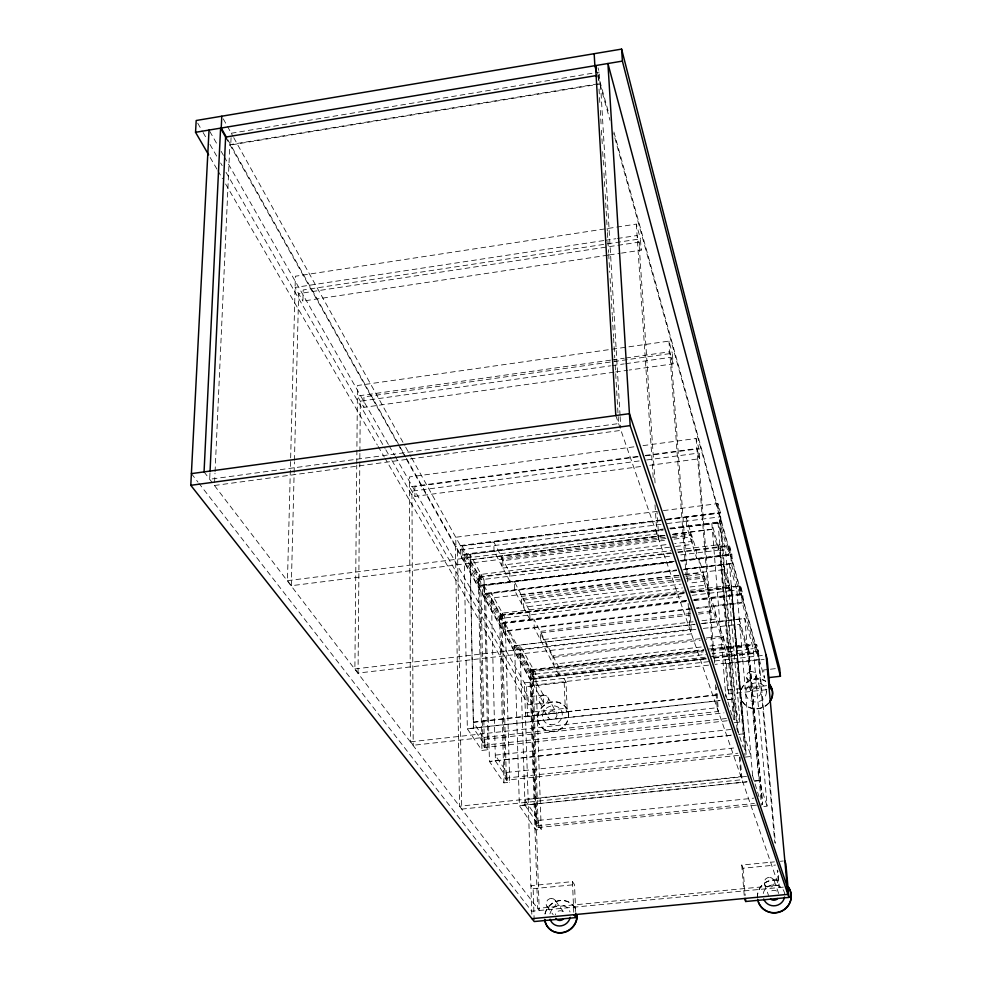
<?xml version="1.0" encoding="UTF-8"?>
<svg xmlns="http://www.w3.org/2000/svg" width="982" height="982" viewBox="0 0 982 982"><rect width="100%" height="100%" fill="white"/><g stroke="black" fill="none" stroke-linecap="round" stroke-linejoin="round"><path stroke-width="0.74" stroke-dasharray="4.91 3.68" d="M614.008 372.19L363.88 407.358L363.954 396.912L672.339 353.275L673.124 363.88L629.155 370.054M689.646 607.858L691.549 633.832L358.049 673.075L354.883 668.938L356.748 465.026M356.761 463.492L357.473 385.509L668.951 341.098L672.339 353.275M358.049 673.075L359.878 453.095M359.891 451.573L360.32 401.159L610.595 365.82M607.833 255.173L302.922 301.093L303.192 289.96L640.448 238.835L641.209 250.152L621.483 253.123M665.956 538.492L291.31 585.714L287.456 580.657L295.386 276.224L636.336 224.105L640.448 238.835M291.31 585.714L294.109 474.073M294.146 472.551L294.416 461.847M294.453 460.312L298.638 293.618L638.963 242.137L655.068 483.009M214.592 482.432L214.997 473.263M215.07 471.741L229.874 144.673L600.481 83.433L620.047 415.091M231.077 137.664L230.745 144.992L599.928 83.998L599.229 72.103L598.063 67.856M209.976 473.152L209.694 479.265L618.586 423.573L614.842 359.412M231.273 133.257L599.229 72.103M603.807 240.553L295.091 287.444L302.922 301.093M605.317 240.32L615.91 238.712M617.42 238.491L637.097 235.496L641.209 250.152M609.356 254.939L619.973 253.344M610.595 360.161L357.374 396.028L363.88 407.358M612.105 359.94L624.233 358.221M625.755 358.013L669.724 351.777L673.124 363.88M612.105 365.611L624.245 363.892M625.755 363.684L671.258 357.252L687.744 581.872M615.518 371.982L627.645 370.275M214.444 485.489L620.943 430.374M633.906 446.835L409.408 476.933L410.562 741.815L413.201 745.264L718.431 711.422L716.516 686.97M643.001 445.619L696.091 438.5L698.951 448.737L699.736 458.704L649.74 465.321M637.576 456.434L409.457 486.827L414.944 496.389L640.657 466.524M645.174 455.427L696.876 448.541L699.736 458.704M638.19 456.826L414.883 486.569L414.944 496.389M645.775 455.82L698.951 448.737M639.11 460.975L411.937 491.147L413.201 745.264M646.684 459.969L698.165 453.132L714.712 664.041M657.302 511.389L455.746 537.252L455.893 546.458M663.366 510.615L717.916 503.606L720.334 512.395L721.107 521.663L669.589 528.193M661.046 519.969L460.362 545.562L460.521 554.707L663.537 528.967M667.122 519.183L720.334 512.395M660.96 520.3L455.439 546.508L459.539 806.21L740.944 776.602L739.299 756.791M666.115 519.638L719.168 512.874L737.163 730.866M674.045 561.446L479.253 585.591L462.227 555.149L462.068 546.017L660.37 520.718M666.434 519.944L719.094 513.23L719.855 522.485L728.816 554.658L680.109 560.697M661.033 524.351L457.526 550.239L461.749 809.107L742.011 779.696L740.109 756.766M667.097 523.578L720.26 516.814L738.083 732.314M462.227 555.149L662.519 529.752M670.105 528.795L719.855 522.485M720.002 700.608L467.334 728.853L464.155 555.112L663.255 530.022M670.816 528.93L718.063 523.075M287.456 580.657L656.933 533.926L658.836 539.413L657.007 511.978M672.965 534.183L712.318 529.212L718.37 550.215L678.832 555.125M470.218 559.912L665.44 535.264L470.157 559.789L481.192 579.724L671.234 556.07M673.014 534.306L712.355 529.347M664.974 535.583L501.225 556.254L501.471 565.288L667.122 544.519M672.547 534.625L690.751 532.33L691.426 541.463L674.72 543.562M665.084 537.24L501.274 557.886L502.723 560.697L666.066 540.137M672.67 536.282L690.874 533.987L691.782 536.909L673.627 539.192M672.007 537.731L691.659 535.251L696.128 549.613L696.815 558.623L686.799 526.683L686.111 517.44L690.751 532.33M669.614 547.207L502.931 568.075L502.686 559.053M675.677 546.458L692.347 544.372L691.659 535.251M727.146 720.776L484.433 747.486L482.984 745.326L479.29 574.617L670.853 550.693M676.929 549.932L719.781 544.58L734.732 719.941L718.026 522.94L725.563 549.81L739.925 722.089L733.677 722.777L719.573 550.558L711.876 523.725L725.845 696.95M462.068 546.017L479.056 576.68L671.897 552.633M677.948 551.884L728.055 545.624L728.816 554.658M672.019 553.247L478.062 577.428L478.259 586.328L674.168 562.06M678.034 552.559L729.601 546.066L731.811 554.13L732.572 563.103L684.024 569.081M464.155 555.112L478.332 580.558L484.077 579.846L487.944 749.757L481.953 750.42L467.272 728.754L719.966 700.497M719.573 550.558L725.563 549.81M673.996 561.299L482.309 585.063L482.506 593.914L676.5 570.002M680.084 560.55L731.811 554.13M686.443 600.972L500.39 623.386L484.126 594.306L483.93 585.468L673.271 562.011M680.833 561.066L730.62 554.904L731.381 563.864L739.912 594.527L739.164 585.8L690.358 591.716M681.766 561.115L730.363 555.088L729.601 546.066M485.624 593.644L676.475 570.137M684.061 569.204L729.43 563.607M484.126 594.306L676.929 570.567M682.993 569.818L731.381 563.864M678.366 575.243L491.356 598.087L502.514 618.243L684.528 596.234M684.405 574.384L723.967 569.646M678.979 575.477L521.246 594.834L521.516 603.586L681.127 584.118M685.043 574.728L703.247 572.494L703.934 581.344L688.726 583.198M679.09 577.072L521.295 596.418L523.21 600.1L680.379 580.89M686.676 576.152L703.37 574.102L704.56 577.932L687.94 579.957M680.268 579.294L523.148 598.517L523.431 607.244L682.416 587.911M686.308 578.545L704.438 576.336L708.538 589.507L709.225 598.234L699.675 567.768L698.988 558.819L703.247 572.494M689.978 586.99L705.125 585.149L704.438 576.336M738.538 755.318L506.393 780.162L505.067 778.186L500.673 613.296L684.319 591.004M690.395 590.268L731.381 585.297L746.124 754.507L731.381 585.297M483.93 585.468L500.169 614.769L684.294 592.453M684.454 593.005L499.2 615.456L499.421 624.073L686.602 601.524M690.518 592.269L740.637 586.193L742.674 593.607L743.423 602.273L696.312 607.919M500.673 613.296L501.962 615.628L683.632 593.619M691.193 592.698L732.069 587.752M692.114 595.313L730.031 590.734L729.601 585.505M499.617 618.77L505.141 618.095L509.695 782.249L503.95 782.863L489.429 761.443L485.562 593.533L499.617 618.77L503.95 782.863M723.489 564.22L731.111 590.783L736.856 590.084L752.85 778.505M686.565 600.358L503.103 622.478L503.336 631.045L690.236 608.656M694.151 599.45L742.674 593.607M692.997 600.162L741.52 594.306L742.269 602.985L756.054 652.514L713.632 657.424M694.213 600.616L741.385 594.932L740.637 586.193M706.058 658.296L531.201 678.488L530.931 670.289L504.638 622.846L504.883 631.414L690.604 609.171M696.668 608.447L742.269 602.985M690.751 613.443L540.223 631.414L540.53 639.896L693.108 621.79M698.349 612.535L715.08 610.546L715.768 619.102L700.657 620.894M690.862 615.002L540.284 632.96L553.001 657.449L700.338 640.203M698.472 614.094L715.203 612.093L723.133 637.527L706.414 639.491M525.014 805.13L519.957 645.027L535.816 673.812L541.229 829.36L535.853 829.913L519.38 805.633L514.605 645.653L695.06 624.282L514.654 645.763M701.16 623.558L744.786 618.39L753.268 648.623L767.151 806.197L761.566 806.774M702.707 623.484L744.81 618.5M354.883 668.938L690.002 629.364L691.549 633.832M695.784 629.413L520.116 650.035L533.557 674.315L706.119 654.331M703.321 628.419L739.679 624.233L746.995 649.593L712.171 653.631M700.227 638.681L552.94 655.939L553.271 664.237L702.376 646.868M706.303 637.969L723.01 636.017L726.594 647.555L727.269 655.841L711.852 606.618L711.164 597.964L715.08 610.546M709.986 645.984L723.685 644.388L723.01 636.017M756.484 805.13L538.246 827.544L537.08 825.825L531.79 669.601L703.922 649.593M708.869 649.016L748.223 644.45L762.597 804.504L748.223 644.45M530.931 670.289L703.91 650.194M711.471 649.311L755.318 644.217L756.054 652.514M703.443 650.759L529.998 670.902L530.28 679.09L705.935 658.812M711.042 649.875L756.692 644.573L758.472 651.066L759.209 659.315L715.031 664.384M531.79 669.601L532.919 671.651L703.222 651.888M710.821 651.005L748.836 646.598M514.605 645.653L530.624 674.413L535.816 673.812M739.225 619.053L747.879 649.249L753.268 648.623M705.26 657.216L533.435 677.077L533.717 685.215L708.93 665.084M711.336 656.516L758.472 651.066M713.509 657.94L757.429 652.858L756.692 644.573M706.218 658.947L529.961 679.286L537.608 908.375L778.603 885.285L777.253 870.101M713.816 658.063L757.883 652.981L774.81 842.765M708.709 661.647L524.413 682.871L531.814 914.193M714.773 660.947L763.124 655.387M395.218 456.421L526.585 686.688L566.013 682.159L567.265 712.073L527.555 716.529L525.37 712.834L565.264 708.341L567.265 712.073M766.881 689.659L728.828 693.93L727.576 690.064L725.121 659.757L726.385 663.746L764.143 659.401M391.953 460.46L528.071 696.827L543.439 695.084L543.733 703.075L528.328 704.818L385.042 458.324M775.314 668.656L763.677 669.982L764.413 678.083L613.652 133.577M727.576 690.064L768.857 685.411M484.838 745.117L484.715 739.348L473.312 722.187L717.977 694.704M473.373 722.286L718.014 694.814M727.343 699.675L732.486 699.098L739.925 722.089M727.38 699.785L732.523 699.209M410.562 741.815L717.155 707.715L718.431 711.422M484.715 739.348L723.943 712.858M482.984 745.326L726.373 718.493M731.025 729.454L495.198 755.121L506.7 772.429L506.847 778.002M731.455 735.113L489.429 761.443L731.492 735.211M506.7 772.429L737.003 747.621M505.067 778.186L737.826 753.231M745.068 757.097L751.058 756.459L743.705 733.787L738.783 734.315L743.742 733.885L729.393 563.496L736.856 590.084M746.541 776.406L524.781 799.643L538.566 820.387L538.75 825.653M746.971 781.795L519.38 805.633L747.007 781.881M754.507 780.997L758.853 780.543L767.151 806.197M754.532 781.095L758.877 780.641L744.786 618.39M538.566 820.387L753.697 798.157M537.08 825.825L754.397 803.472M575.661 911.603L574.531 884.659L572.469 881.615L530.894 885.69L533.152 888.698L534.171 920.048M744.221 895.449L741.754 865.056L774.442 861.865M780.383 861.288L783.354 860.993M533.152 888.698L574.531 884.659M741.754 865.056L743.006 868.223L775.522 865.056M783.292 887.151L531.716 911.21L198.916 483.304M191.392 473.631L197.971 482.101M204.06 471.9L539.216 910.486L531.52 682.06L397.833 443.901M546.802 906.165L553.148 914.672M555.37 900.604L564.257 912.855A5.02 4.738 -43 0 0 559.998 910.744L558.733 910.989A5.02 4.738 -43 0 0 555.333 914.672M487.944 749.757L473.422 728.067L470.047 554.376L484.077 579.846M495.333 760.804L509.695 782.249M524.953 805.044L541.229 829.36M210.173 157.488L217.108 169.42M217.881 170.745L222.509 178.699M225.59 183.99L377.346 445.067M378.119 446.393L384.281 456.998M197.726 123.167L202.304 131.134M203.078 132.46L206.134 137.775M209.952 144.415L217.599 157.685M220.655 163L222.19 165.651M226.02 172.292L385.067 448.504M385.84 449.83L391.192 459.134M209.78 131.392L217.378 144.71M221.171 151.375L223.454 155.377M224.215 156.703L388.369 444.429M389.13 445.767L394.457 455.083M539.572 702.29L548.361 717.83M227.824 139.763L405.726 457.011M406.487 458.349L543.733 703.075M225.615 137.087L397.084 442.563M504.883 631.414L531.201 678.488M223.282 118.883L232.967 136.314M233.716 137.652L404.952 445.84M405.701 447.178L410.906 456.569M411.654 457.907L543.439 695.084M547.735 697.048L556.364 712.687M479.29 574.617L480.701 577.158L484.433 747.486M505.141 618.095L491.221 592.833L495.407 760.903M566.013 682.159L564.012 678.317L565.264 708.341M764.364 884.07L768.562 895.461M774.197 880.744L778.726 893.645A5.094 4.922 -11.6 0 0 773.595 890.355L772.294 890.613A5.094 4.922 -11.6 0 0 769.36 893.129M615.8 415.533L779.377 887.519L777.879 870.752M725.575 693.844L731.811 714.945M737.077 728.693L743.104 746.971M752.593 775.682L760.031 800.195M746.627 677.703L751.488 693.992M723.93 569.535L730.031 590.734M755.993 674.474L760.669 690.837M597.584 72.963L609.012 114.28M613.897 131.993L758.693 655.89L775.436 843.329M597.719 76.019L609.982 120.295M766.365 691.267A10.36 9.538 -14.1 0 1 751.696 701.258A10.36 9.538 -14.1 0 1 750.199 684.785A10.36 9.538 -14.1 0 1 766.365 691.267L766.525 691.942M542.322 715.694L542.432 716.369M747.879 649.249L761.431 805.252M746.566 644.634L746.995 649.593M731.111 590.783L744.945 755.575M717.916 503.606L718.689 512.935M717.928 544.814L718.37 550.215M726.385 663.746L728.828 693.93M743.006 868.223L745.215 895.449M696.091 438.5L713.448 660.456M715.362 684.847L717.155 707.715M668.951 341.098L686.332 579.036M688.112 603.439L690.002 629.364M636.336 224.105L653.276 478.835M655.006 504.858L656.933 533.926M620.133 416.613L620.771 427.317M598.222 75.246L598.578 81.359M599.02 88.994L599.83 102.742M600.272 110.389L601.082 124.137M601.438 130.25L602.334 145.52M602.69 151.633L603.586 166.915M603.942 173.028L604.838 188.299M605.194 194.411L606.078 209.694M606.176 211.216L607.33 231.077M607.428 232.599L608.582 252.46M608.668 253.994L609.748 272.321M610.104 278.434L611 293.716M611.086 295.238L612.252 315.099M612.338 316.634L613.492 336.495M613.59 338.017L614.744 357.878M572.469 881.615L573.783 913.186M533.386 669.417L533.557 674.315M532.919 671.651L538.246 827.544M530.624 674.413L535.853 829.913M528.071 696.827L528.328 704.818M526.585 686.688L527.555 716.529M502.379 613.087L502.514 618.243M501.962 615.628L506.393 780.162M500.169 614.769L500.39 623.386M481.07 574.396L481.192 579.724M479.056 576.68L479.253 585.591M478.332 580.558L481.953 750.42M470.12 554.499L473.496 728.165M763.26 893.546A10.851 10.507 -11.6 0 1 784.716 894.246M757.515 898.051A16.927 16.399 -11.5 0 1 780.138 881.014M757.429 897.818A16.94 16.399 -11.5 0 1 780.064 880.78M545.071 914.033A16.694 15.761 -43 0 1 560.292 900.654A16.694 15.761 -43 0 1 576.434 911.051M544.912 913.825A16.694 15.761 -43 0 1 560.133 900.42A16.694 15.761 -43 0 1 576.287 910.83M549.92 913.874A10.704 10.102 -43 0 1 570.026 911.959M768.82 703.186A16.166 14.877 -14.1 0 1 746.516 706.033A16.166 14.877 -14.1 0 1 743.669 685.473A16.166 14.877 -14.1 0 1 765.813 681.41M768.746 702.903A16.166 14.89 -14.1 0 1 746.43 705.739A16.166 14.89 -14.1 0 1 743.583 685.178A16.166 14.89 -14.1 0 1 765.727 681.115M543.598 695.182L542.383 695.44A4.861 4.394 -29.6 0 0 543.709 704.168L544.936 703.898A4.861 4.394 -29.6 0 0 543.598 695.182M552.301 710.845L551.098 711.103A4.763 4.333 -29.7 0 0 552.424 719.683L553.627 719.425A4.763 4.333 -29.7 0 0 552.301 710.845M751.034 671.553L749.769 671.823A4.959 4.542 -14.5 0 0 751.586 680.636L752.85 680.366A4.959 4.542 -14.5 0 0 751.034 671.553M755.796 687.94L754.557 688.21A4.861 4.468 -14.1 0 0 756.349 696.889L757.601 696.631A4.861 4.468 -14.1 0 0 755.796 687.94M551.025 898.444L549.748 898.702A5.119 4.812 -42.2 0 0 551.148 908.325L552.436 908.068A5.119 4.812 -42.2 0 0 551.025 898.444M768.967 877.405L767.642 877.675A5.192 5.02 -12.6 0 0 769.593 887.421L770.919 887.151A5.192 5.02 -12.6 0 0 768.967 877.405M510.1 581.774L494.044 551.111L493.811 541.966L509.83 572.85L510.1 581.774M530.022 619.826L514.691 590.55L514.421 581.688L529.728 611.185L530.022 619.826M559.053 675.272L534.245 627.891L533.95 619.323L558.721 667.06L559.053 675.272M549.625 731.111A15.847 14.423 -29.7 0 0 567.841 710.943A15.847 14.423 -29.7 0 0 541.634 707.359A15.847 14.423 -29.7 0 0 549.625 731.111M549.785 731.381A15.847 14.423 -29.7 0 0 567.989 711.226A15.847 14.423 -29.7 0 0 541.794 707.641A15.847 14.423 -29.7 0 0 549.785 731.381M550.178 724.655A10.151 9.243 -29.7 0 0 561.864 711.754A10.151 9.243 -29.7 0 0 545.071 709.434A10.151 9.243 -29.7 0 0 550.178 724.655"/><path stroke-width="1.47" d="M204.06 471.9L220.594 128.126L226.596 138.83M221.797 116.207L221.232 128.028L226.486 137.382M210.05 471.63L225.615 137.087L596.712 75.504M575.722 913.1L575.906 917.593L534.22 921.546L190.79 485.317L209.019 130.066M208.638 154.837L195.541 132.312L196.191 120.504L621.606 49.1L779.671 668.165L780.432 676.267L768.783 677.592M195.541 132.312L622.392 61.105L621.606 49.1M191.392 473.631L629.437 413.668L787.208 886.771M190.79 485.317L630.162 425.611L788.927 897.413L745.706 901.501L744.466 898.481M531.949 918.673L787.895 894.357L766.083 655.043M573.844 914.696L575.906 917.593M784.839 860.846L785.882 864.05L788.927 897.413M596.369 68.531L595.546 65.573L615.8 415.533M596.491 71.6L594.859 65.696L594.171 53.703M768.857 685.411L769.925 689.315L767.163 659.057L607.919 63.511L630.162 425.611M622.392 61.105L780.432 676.267M745.461 898.481L745.706 901.501M777.719 898.493A5.094 4.922 -11.6 0 1 775.522 899.929L774.221 900.199A5.094 4.922 -11.6 0 1 770.539 899.009M788.116 886.672A16.94 16.399 -11.5 0 1 782.065 910.78A16.94 16.399 -11.5 0 1 758.349 902.004M788.19 886.906A16.927 16.399 -11.5 0 1 780.8 911.615A16.927 16.399 -11.5 0 1 757.699 899.463M784.593 896.996A10.851 10.507 -11.6 0 1 763.714 898.972M563.57 918.784A5.02 4.738 -43 0 1 561.397 920.195L560.133 920.453A5.02 4.738 -43 0 1 555.861 918.317M577.011 914.954A16.694 15.761 -43 0 1 562.085 932.605A16.694 15.761 -43 0 1 544.605 919.434M577.17 915.175A16.694 15.761 -43 0 1 562.244 932.814A16.694 15.761 -43 0 1 544.777 919.655M570.247 917.311A10.704 10.102 -43 0 1 550.104 919.213M769.667 684.65A16.166 14.89 -14.1 0 1 769.606 701.835M769.741 684.945A16.166 14.877 -14.1 0 1 769.679 702.118"/></g></svg>
